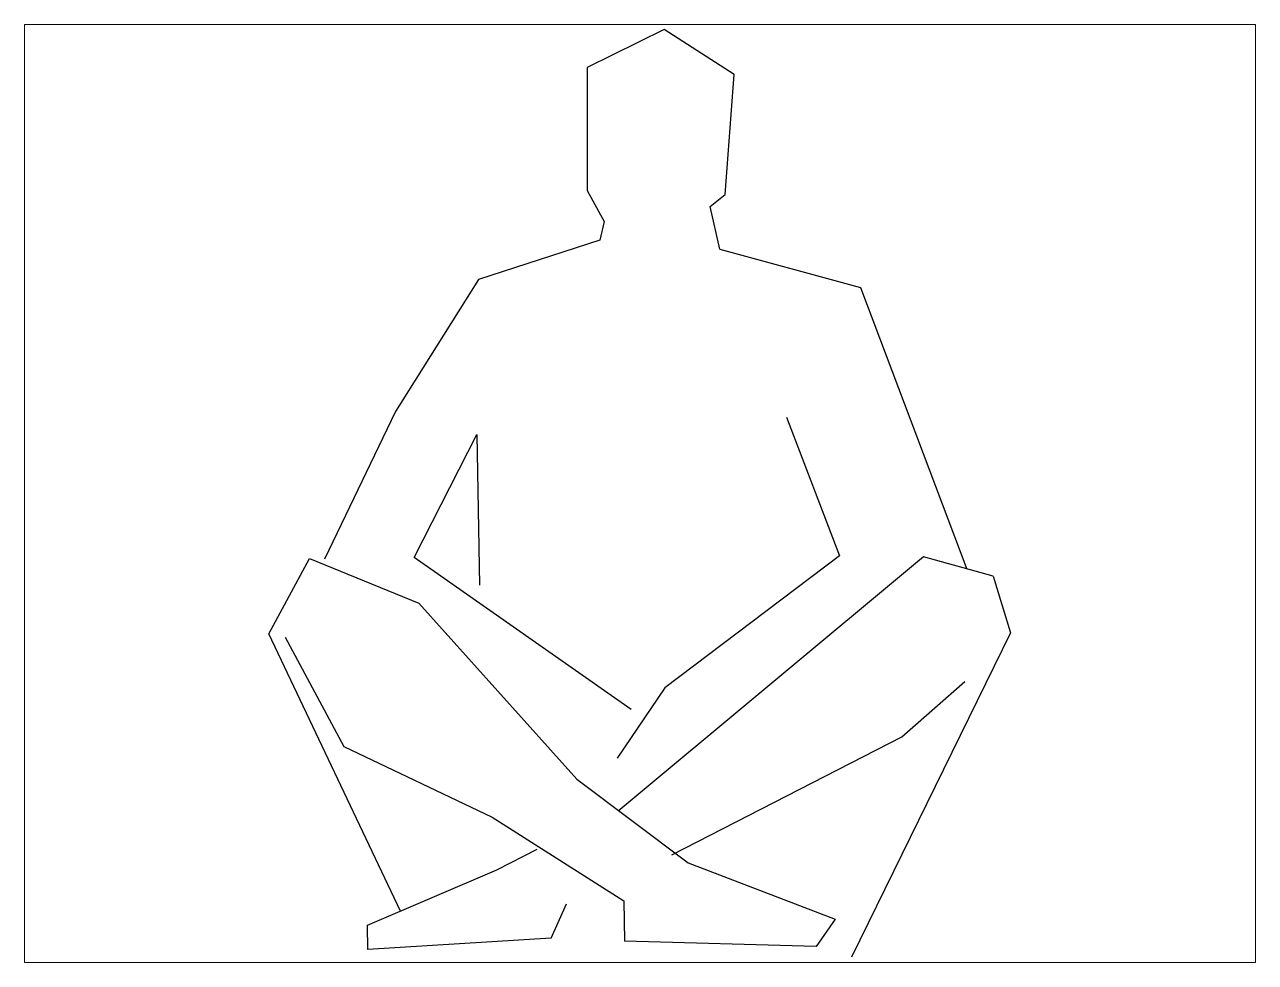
# Paper-space layout 'Layout1' of a CAD drawing. Header units: millimetres. Extents: x 1.05 to 9.45, y 0.8 to 7.2.
# The model-space entities are those that its viewports show. They can reach past a viewport. Long polylines and large blocks are cut down to what shows.
import ezdxf

# ---------------------------------------------------------------- set-up
doc = ezdxf.new("R2010")
doc.units = ezdxf.units.MM
doc.header["$MEASUREMENT"] = 0

# ---------------------------------------------------------------- blocks, each defined once
blk = doc.blocks.new('M_SITE2D_ELEV_PEOPLE_Man Sitting 4')
at = {"color": 0, "linetype": 'ByBlock'}
for p, q in [((26.552956, 948.688561), (-52.189648, 909.792077)), ((98.133372, 902.624107), (26.552956, 948.688561)), ((-52.189648, 909.792077), (-52.189648, 783.882569)), ((88.929288, 779.785563), (98.133372, 902.624107)), ((-52.189648, 783.882569), (-34.80761, 752.14689)), ((73.589146, 767.501708), (88.929288, 779.785563)), ((83.41945, 724.025812), (73.589146, 767.501708)), ((-34.80761, 752.14689), (-39.001243, 733.257486)), ((-39.001243, 733.257486), (-163.165919, 692.892884)), ((83.41945, 724.025812), (227.340612, 684.753255)), ((-163.165919, 692.892884), (-248.252124, 558.110829)), ((227.340612, 684.753255), (336.336221, 396.881658)), ((-248.252124, 558.110829), (-320.847368, 406.940997)), ((151.790777, 552.315019), (205.972574, 410.268809)), ((-229.068488, 408.524194), (-164.8311, 534.644981)), ((-164.8311, 534.644981), (-162.169981, 380.378354)), ((-377.644571, 330.758295), (-336.004587, 407.664695)), ((-336.004587, 407.664695), (-224.258356, 361.824981)), ((-7.18499, 253.234963), (-229.068488, 408.524194)), ((291.968632, 409.210527), (-20.476298, 149.400467)), ((205.972574, 410.268809), (27.162783, 275.234931)), ((363.117648, 389.439632), (291.968632, 409.210527)), ((363.117648, 389.439632), (380.718086, 331.631877)), ((-224.258356, 361.824981), (-62.544714, 181.881276)), ((-243.086411, 47.048705), (-377.644571, 330.758295)), ((380.718086, 331.631877), (218.178271, 0)), ((-360.978893, 327.139134), (-300.939504, 215.370407)), ((269.749379, 225.214863), (334.017068, 282.005721)), ((27.162783, 275.234931), (-21.411058, 203.589061)), ((-300.939504, 215.370407), (-149.289908, 143.27177)), ((34.503894, 104.445788), (269.749379, 225.214863)), ((-62.544714, 181.881276), (51.245364, 96.432957)), ((-149.289908, 143.27177), (-14.499431, 57.697379)), ((-144.449663, 89.150546), (-103.307586, 110.370146)), ((-276.789553, 32.662948), (-144.449663, 89.150546)), ((51.245364, 96.432957), (201.5394, 38.839286)), ((-89.039987, 19.298405), (-73.278197, 54.387562)), ((-14.499431, 57.697379), (-13.783624, 16.201609)), ((201.5394, 38.839286), (182.058457, 10.995692)), ((-276.360068, 7.765486), (-276.789553, 32.662948)), ((-89.039987, 19.298405), (-276.360068, 7.765486)), ((182.058457, 10.995692), (-13.783624, 16.201609))]:
    blk.add_line(p, q, dxfattribs=at)

msp = doc.modelspace()

# ---------------------------------------------------------------- block references
at = {"color": 0, "linetype": 'ByBlock'}
msp.add_blockref('M_SITE2D_ELEV_PEOPLE_Man Sitting 4', (10700, 4800), dxfattribs=at)

psp = doc.layouts.get("Layout1")

# ---------------------------------------------------------------- viewports
at = {"layer": '0'}
psp.add_viewport(center=(5.25, 4), size=(8.4, 6.4), view_center_point=(10701.9116, 5274.1431), view_height=959.038691, dxfattribs=at)

doc.saveas('drawing.dxf')
